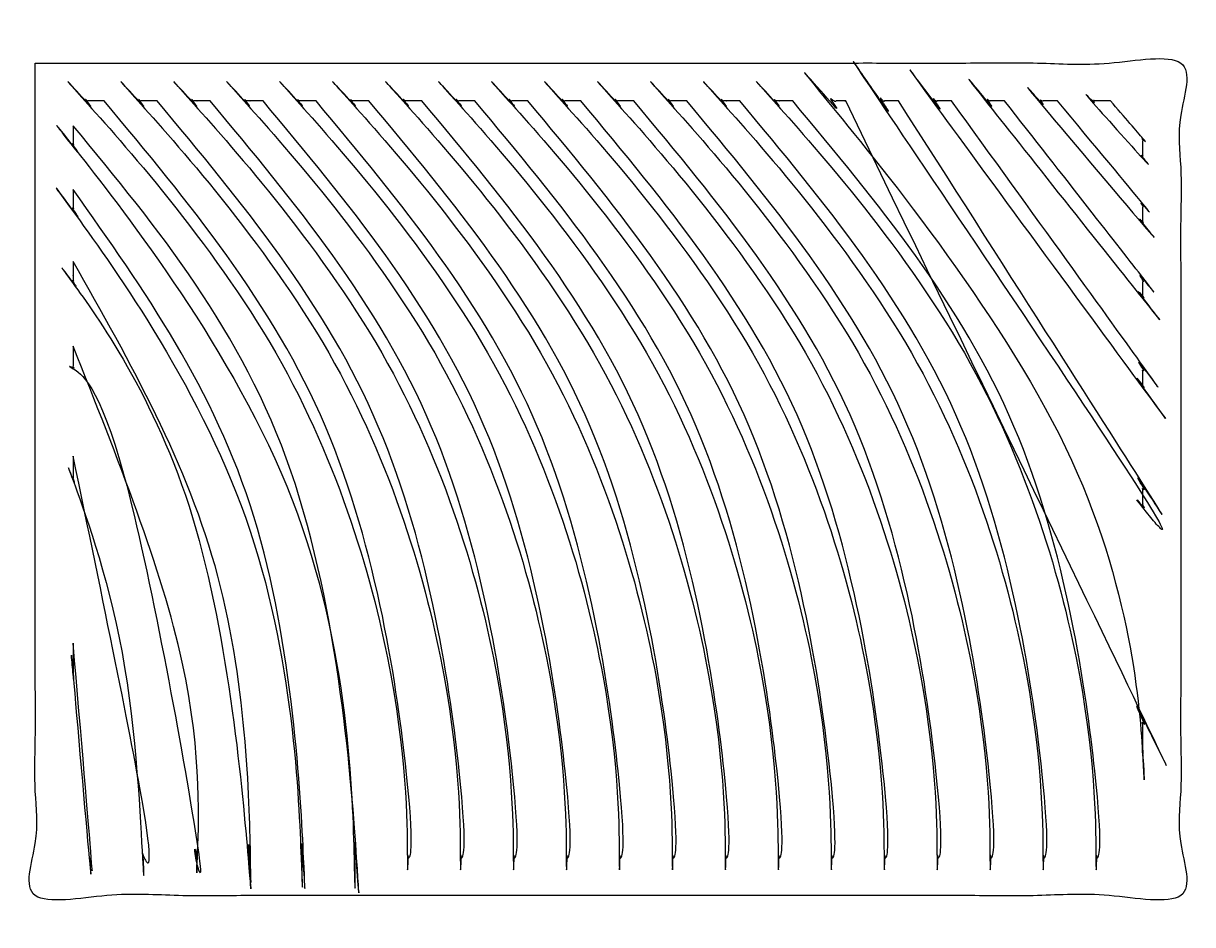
# Model space of a CAD drawing. Header units: millimetres. Extents: x -3 to 306, y -6 to 232.
import ezdxf

# ---------------------------------------------------------------- set-up
doc = ezdxf.new("R2010")
doc.units = ezdxf.units.MM
doc.layers.add('Default', color=1, linetype='Continuous', true_color=0xff0000)

msp = doc.modelspace()

# ---------------------------------------------------------------- linework, layer by layer
at = {"layer": 'Default'}
for points, weights, knots in [([(228.74, 211.77), (275.32, 159.91), (293.29, 110.72), (293.29, 107.36), (293.29, 104), (274.68, 156.2), (223.6, 211.77), (226.17, 211.77), (228.74, 211.77)], [1.01036904396, 1.13144383588, 1.13029655706, 1.13029655706, 1.13029655706, 1.13382018756, 1, 1, 1], [-759.675466, -759.675466, -759.675466, -759.420065, -759.420065, -752.703903, -752.703903, -752.433173, -752.433173, -747.291901, -747.291901, -747.291901]), ([(214.74, 211.77), (283.79, 134.89), (293.29, 49.31), (293.29, 43.71), (293.29, 38.1), (284.85, 129.91), (209.6, 211.77), (212.17, 211.77), (214.74, 211.77)], [1.00333934811, 1.19251554434, 1.08121743524, 1.08121743524, 1.08121743524, 1.21045608067, 1, 1, 1], [-778.476325, -778.476325, -778.476325, -778.074472, -778.074472, -766.858945, -766.858945, -766.433173, -766.433173, -761.291901, -761.291901, -761.291901]), ([(242.74, 211.77), (275.43, 175.37), (293.29, 141.94), (293.29, 138.87), (293.29, 135.79), (274.23, 171.92), (237.6, 211.77), (240.17, 211.77), (242.74, 211.77)], [1.01127986548, 1.09340542017, 1.1193476447, 1.1193476447, 1.1193476447, 1.09244776373, 1, 1, 1], [-744.947009, -744.947009, -744.947009, -744.773925, -744.773925, -738.620203, -738.620203, -738.433173, -738.433173, -733.291901, -733.291901, -733.291901]), ([(256.74, 211.77), (278.45, 187.6), (293.29, 165.28), (293.29, 162.33), (293.29, 159.37), (276.81, 184.34), (251.6, 211.77), (254.17, 211.77), (256.74, 211.77)], [1.01163636689, 1.06474137081, 1.09436255901, 1.09436255901, 1.09436255901, 1.06185147967, 1, 1, 1], [-730.586722, -730.586722, -730.586722, -730.47484, -730.47484, -724.558304, -724.558304, -724.433173, -724.433173, -719.291901, -719.291901, -719.291901]), ([(18.74, 211.77), (98.11, 123.4), (99.48, 11.77), (99.12, 11.77), (98.76, 11.77), (96.2, 121.92), (13.6, 211.77), (16.17, 211.77), (18.74, 211.77)], [1.01757441918, 1.24451153673, 1.04509784228, 1.04509784228, 1.04509784228, 1.23584115768, 1, 1, 1], [-964.107397, -964.107397, -964.107397, -963.632075, -963.632075, -962.910301, -962.910301, -962.433173, -962.433173, -957.291901, -957.291901, -957.291901]), ([(32.74, 211.77), (112.11, 123.4), (113.48, 11.77), (113.12, 11.77), (112.76, 11.77), (110.2, 121.92), (27.6, 211.77), (30.17, 211.77), (32.74, 211.77)], [1.01757441918, 1.24451153673, 1.04509784228, 1.04509784228, 1.04509784228, 1.23584115768, 1, 1, 1], [-950.107397, -950.107397, -950.107397, -949.632075, -949.632075, -948.910301, -948.910301, -948.433173, -948.433173, -943.291901, -943.291901, -943.291901]), ([(46.74, 211.77), (126.11, 123.4), (127.48, 11.77), (127.12, 11.77), (126.76, 11.77), (124.2, 121.92), (41.6, 211.77), (44.17, 211.77), (46.74, 211.77)], [1.01757441918, 1.24451153673, 1.04509784228, 1.04509784228, 1.04509784228, 1.23584115768, 1, 1, 1], [-936.107397, -936.107397, -936.107397, -935.632075, -935.632075, -934.910301, -934.910301, -934.433173, -934.433173, -929.291901, -929.291901, -929.291901]), ([(60.74, 211.77), (140.11, 123.4), (141.48, 11.77), (141.12, 11.77), (140.76, 11.77), (138.2, 121.92), (55.6, 211.77), (58.17, 211.77), (60.74, 211.77)], [1.01757441918, 1.24451153673, 1.04509784228, 1.04509784228, 1.04509784228, 1.23584115768, 1, 1, 1], [-922.107397, -922.107397, -922.107397, -921.632075, -921.632075, -920.910301, -920.910301, -920.433173, -920.433173, -915.291901, -915.291901, -915.291901]), ([(74.74, 211.77), (154.11, 123.4), (155.48, 11.77), (155.12, 11.77), (154.76, 11.77), (152.2, 121.92), (69.6, 211.77), (72.17, 211.77), (74.74, 211.77)], [1.01757441918, 1.24451153673, 1.04509784228, 1.04509784228, 1.04509784228, 1.23584115768, 1, 1, 1], [-908.107397, -908.107397, -908.107397, -907.632075, -907.632075, -906.910301, -906.910301, -906.433173, -906.433173, -901.291901, -901.291901, -901.291901]), ([(88.74, 211.77), (168.11, 123.4), (169.48, 11.77), (169.12, 11.77), (168.76, 11.77), (166.2, 121.92), (83.6, 211.77), (86.17, 211.77), (88.74, 211.77)], [1.01757441918, 1.24451153673, 1.04509784228, 1.04509784228, 1.04509784228, 1.23584115768, 1, 1, 1], [-894.107397, -894.107397, -894.107397, -893.632075, -893.632075, -892.910301, -892.910301, -892.433173, -892.433173, -887.291901, -887.291901, -887.291901]), ([(102.74, 211.77), (182.11, 123.4), (183.48, 11.77), (183.12, 11.77), (182.76, 11.77), (180.2, 121.92), (97.6, 211.77), (100.17, 211.77), (102.74, 211.77)], [1.01757441918, 1.24451153673, 1.04509784228, 1.04509784228, 1.04509784228, 1.23584115768, 1, 1, 1], [-880.107397, -880.107397, -880.107397, -879.632075, -879.632075, -878.910301, -878.910301, -878.433173, -878.433173, -873.291901, -873.291901, -873.291901]), ([(116.74, 211.77), (196.11, 123.4), (197.48, 11.77), (197.12, 11.77), (196.76, 11.77), (194.2, 121.92), (111.6, 211.77), (114.17, 211.77), (116.74, 211.77)], [1.01757441918, 1.24451153673, 1.04509784228, 1.04509784228, 1.04509784228, 1.23584115768, 1, 1, 1], [-866.107397, -866.107397, -866.107397, -865.632075, -865.632075, -864.910301, -864.910301, -864.433173, -864.433173, -859.291901, -859.291901, -859.291901]), ([(130.74, 211.77), (210.11, 123.4), (211.48, 11.77), (211.12, 11.77), (210.76, 11.77), (208.2, 121.92), (125.6, 211.77), (128.17, 211.77), (130.74, 211.77)], [1.01757441918, 1.24451153673, 1.04509784228, 1.04509784228, 1.04509784228, 1.23584115768, 1, 1, 1], [-852.107397, -852.107397, -852.107397, -851.632075, -851.632075, -850.910301, -850.910301, -850.433173, -850.433173, -845.291901, -845.291901, -845.291901]), ([(144.74, 211.77), (224.11, 123.4), (225.48, 11.77), (225.12, 11.77), (224.76, 11.77), (222.2, 121.92), (139.6, 211.77), (142.17, 211.77), (144.74, 211.77)], [1.01757441918, 1.24451153673, 1.04509784228, 1.04509784228, 1.04509784228, 1.23584115768, 1, 1, 1], [-838.107397, -838.107397, -838.107397, -837.632075, -837.632075, -836.910301, -836.910301, -836.433173, -836.433173, -831.291901, -831.291901, -831.291901]), ([(158.74, 211.77), (238.11, 123.4), (239.48, 11.77), (239.12, 11.77), (238.76, 11.77), (236.2, 121.92), (153.6, 211.77), (156.17, 211.77), (158.74, 211.77)], [1.01757441918, 1.24451153673, 1.04509784228, 1.04509784228, 1.04509784228, 1.23584115768, 1, 1, 1], [-824.107397, -824.107397, -824.107397, -823.632075, -823.632075, -822.910301, -822.910301, -822.433173, -822.433173, -817.291901, -817.291901, -817.291901]), ([(172.74, 211.77), (252.11, 123.4), (253.48, 11.77), (253.12, 11.77), (252.76, 11.77), (250.2, 121.92), (167.6, 211.77), (170.17, 211.77), (172.74, 211.77)], [1.01757441918, 1.24451153673, 1.04509784228, 1.04509784228, 1.04509784228, 1.23584115768, 1, 1, 1], [-810.107397, -810.107397, -810.107397, -809.632075, -809.632075, -808.910301, -808.910301, -808.433173, -808.433173, -803.291901, -803.291901, -803.291901]), ([(186.74, 211.77), (266.11, 123.4), (267.48, 11.77), (267.12, 11.77), (266.76, 11.77), (264.2, 121.92), (181.6, 211.77), (184.17, 211.77), (186.74, 211.77)], [1.01757441918, 1.24451153673, 1.04509784228, 1.04509784228, 1.04509784228, 1.23584115768, 1, 1, 1], [-796.107397, -796.107397, -796.107397, -795.632075, -795.632075, -794.910301, -794.910301, -794.433173, -794.433173, -789.291901, -789.291901, -789.291901]), ([(200.74, 211.77), (280.11, 123.4), (281.48, 11.77), (281.12, 11.77), (280.76, 11.77), (278.2, 121.92), (195.6, 211.77), (198.17, 211.77), (200.74, 211.77)], [1.01757441918, 1.24451153673, 1.04509784228, 1.04509784228, 1.04509784228, 1.23584115768, 1, 1, 1], [-782.107397, -782.107397, -782.107397, -781.632075, -781.632075, -780.910301, -780.910301, -780.433173, -780.433173, -775.291901, -775.291901, -775.291901]), ([(270.74, 211.77), (283.2, 197.9), (293.29, 184.79), (293.29, 181.89), (293.29, 179), (281.19, 194.81), (265.6, 211.77), (268.17, 211.77), (270.74, 211.77)], [1.01180464827, 1.04162141965, 1.06403623047, 1.06403623047, 1.06403623047, 1.03737475708, 1, 1, 1], [-716.357181, -716.357181, -716.357181, -716.294373, -716.294373, -710.508786, -710.508786, -710.433173, -710.433173, -705.291901, -705.291901, -705.291901]), ([(284.74, 211.77), (289.17, 206.83), (293.29, 202.01), (293.29, 199.16), (293.29, 196.31), (286.83, 203.89), (279.6, 211.77), (282.17, 211.77), (284.74, 211.77)], [1.01188625835, 1.02229301224, 1.03179815124, 1.03179815124, 1.03179815124, 1.01700841238, 1, 1, 1], [-702.192663, -702.192663, -702.192663, -702.170744, -702.170744, -696.467583, -696.467583, -696.433173, -696.433173, -691.291901, -691.291901, -691.291901]), ([(10.54, 205.2), (84.15, 120.49), (85.48, 11.77), (85.12, 11.77), (84.76, 11.77), (82.32, 116.58), (10.54, 199.51), (10.54, 202.35), (10.54, 205.2)], [1.00561160902, 1.20766850686, 1.01919565603, 1.01919565603, 1.01919565603, 1.19464621894, 1, 1, 1], [-13.892498, -13.892498, -13.892498, -13.431837, -13.431837, -12.710063, -12.710063, -12.260035, -12.260035, -6.569518, -6.569518, -6.569518]), ([(10.54, 188.31), (70.24, 112.5), (71.48, 11.77), (71.12, 11.77), (70.76, 11.77), (68.51, 108.55), (10.54, 182.54), (10.54, 185.43), (10.54, 188.31)], [1.00568150869, 1.15499663588, 0.987989981415, 0.987989981415, 0.987989981415, 1.14300019628, 1, 1, 1], [-30.778338, -30.778338, -30.778338, -30.357251, -30.357251, -29.635477, -29.635477, -29.22532, -29.22532, -23.458741, -23.458741, -23.458741]), ([(10.54, 169.34), (56.37, 102.68), (57.48, 11.77), (57.12, 11.77), (56.76, 11.77), (54.74, 98.68), (10.54, 163.46), (10.54, 166.4), (10.54, 169.34)], [1.00582688458, 1.1040209905, 0.959955909533, 0.959955909533, 0.959955909533, 1.09307072305, 1, 1, 1], [-49.769877, -49.769877, -49.769877, -49.396027, -49.396027, -48.674253, -48.674253, -48.311745, -48.311745, -42.426538, -42.426538, -42.426538]), ([(10.54, 146.95), (42.52, 90.08), (43.48, 11.77), (43.12, 11.77), (42.76, 11.77), (41.03, 86.01), (10.54, 140.85), (10.54, 143.9), (10.54, 146.95)], [1.00613051806, 1.05586949434, 0.937180024711, 0.937180024711, 0.937180024711, 1.04598711003, 1, 1, 1], [-72.25557, -72.25557, -72.25557, -71.940085, -71.940085, -71.218311, -71.218311, -70.914799, -70.914799, -64.821527, -64.821527, -64.821527]), ([(10.54, 117.87), (28.73, 72.65), (29.48, 11.77), (29.12, 11.77), (28.76, 11.77), (27.44, 68.42), (10.54, 111.32), (10.54, 114.59), (10.54, 117.87)], [1.00686330557, 1.01333592412, 0.924772435959, 0.924772435959, 0.924772435959, 1.00451507395, 1, 1, 1], [-101.637841, -101.637841, -101.637841, -101.399274, -101.399274, -100.6775, -100.6775, -100.452077, -100.452077, -93.900595, -93.900595, -93.900595]), ([(10.54, 68.48), (15.1, 42.75), (15.48, 11.77), (15.12, 11.77), (14.76, 11.77), (14.16, 37.67), (10.54, 59.8), (10.54, 64.14), (10.54, 68.48)], [1.0102721264, 0.989221857827, 0.94522819095, 0.94522819095, 0.94522819095, 0.980829488085, 1, 1, 1], [-152.904249, -152.904249, -152.904249, -152.788307, -152.788307, -152.066533, -152.066533, -151.96807, -151.96807, -143.285839, -143.285839, -143.285839])]:
    msp.add_rational_spline(points, weights, degree=2, knots=knots, dxfattribs=at)
msp.add_open_spline([(0.54, 221.77), (0.54, 111.77), (0.54, 1.77), (151.91, 1.77), (303.29, 1.77), (303.29, 111.77), (303.29, 221.77), (151.91, 221.77), (0.54, 221.77)], degree=2, knots=[0, 0, 0, 220, 220, 522.743339, 522.743339, 742.743339, 742.743339, 1045.486678, 1045.486678, 1045.486678], dxfattribs=at)

doc.saveas('drawing.dxf')
